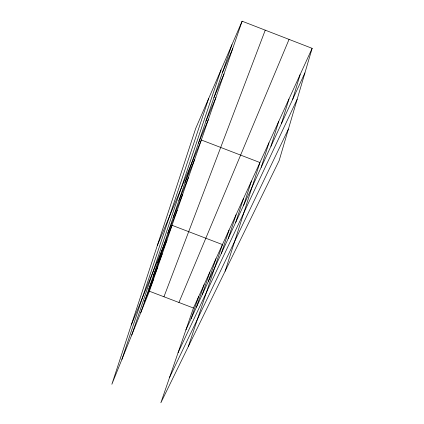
<?xml version="1.0" encoding="UTF-8"?>
<svg xmlns="http://www.w3.org/2000/svg" width="424" height="424" viewBox="0 0 424 424"><rect width="100%" height="100%" fill="white"/><g stroke="black" fill="none" stroke-linecap="round" stroke-linejoin="round"><path stroke-width="0.64" d="M312.133 48.341L279.151 160.595L160.85 402.8L193.439 308.01L312.133 48.341L242.115 21.2L195.687 128.467L111.867 384.25L149.423 291.235L242.115 21.2M292.692 99.306L300.118 74.624M281.404 123.691L288.977 98.999M270.931 146.301L278.616 121.662M261.2 167.321L268.959 142.793M225.118 271.222L259.939 162.535L201.342 139.989L157.389 245.348M243.646 205.232L251.485 181.027M235.702 222.383L243.551 198.379M228.25 238.479L236.094 214.698M121.921 359.356L208.751 98.288M221.243 253.61L229.066 230.068M188.272 346.652L222.436 244.579L172.054 225.298L131.286 324.991M131.726 335.071L221.031 69.918M208.232 281.711L215.98 258.693M140.747 312.721L231.949 44.695M202.179 294.781L209.885 272.038M196.46 307.13L204.108 284.668M191.044 318.822L198.639 296.641M163.956 296.774L265.244 30.168M144.679 301.167L153.477 279.421M153.207 276.104L162.254 253.844M148.824 288.983L157.749 266.977M157.845 262.483L167.019 239.973M167.814 233.179L177.232 210.219M173.183 217.395L182.718 194.234M178.896 200.61L188.542 177.264M184.981 182.728L194.738 159.223M198.437 143.179L208.391 119.457M178.923 302.476L289.051 39.395M205.9 121.248L215.933 97.478M213.924 97.658L224.026 73.903M222.584 72.218L232.728 48.548M185.913 329.909L304.909 72.933M178.08 352.683L297.15 99.333M169.573 377.429L288.426 129.018M149.423 291.235L193.439 308.01"/></g></svg>
